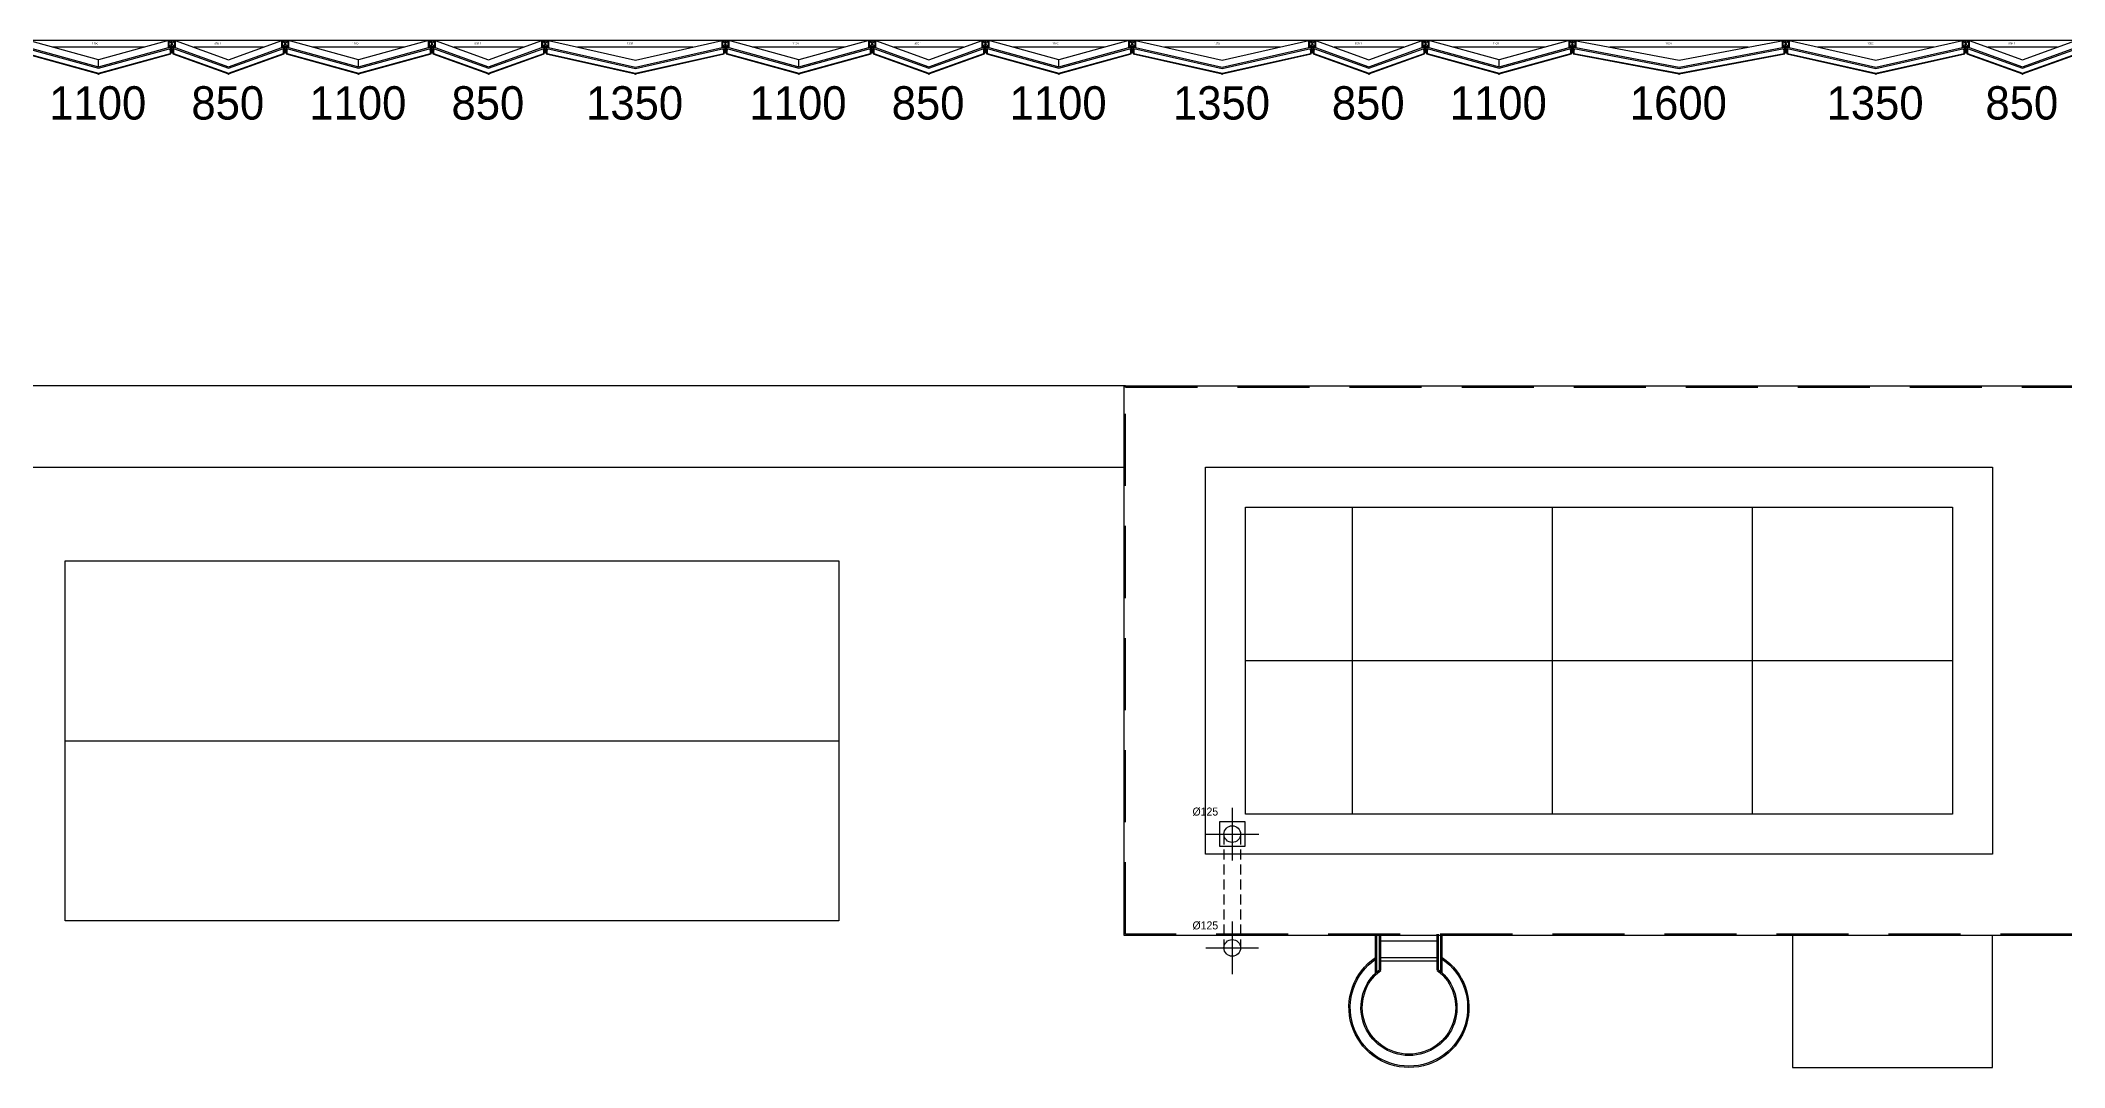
# Model space of a CAD drawing. Header units: millimetres. Extents: x -95754 to 183257, y 26770 to 150605.
# Drawn here: x 138069 to 153243, y 99305 to 107005 of the extents above; entities that cross this region are included whole.
import ezdxf
from ezdxf.enums import TextEntityAlignment as Align

# ---------------------------------------------------------------- set-up
doc = ezdxf.new("R2010")
doc.units = ezdxf.units.MM
doc.header["$LTSCALE"] = 300
doc.set_wipeout_variables(frame=1)
doc.linetypes.add('HID', pattern=[2.8, 1.8, -1])
doc.linetypes.add('HIDDEN', pattern=[0.375, 0.25, -0.125])
for name, color, linetype in [('6FIN', 6, 'Continuous'), ('A-ELE', 7, 'Continuous'), ('A-ETC-LADDER', 8, 'Continuous'), ('A-HAT', 251, 'Continuous'), ('A-SYM', 7, 'Continuous'), ('A-배수계획-2', 9, 'HIDDEN'), ('A-지붕바닥', 253, 'Continuous'), ('A-하지철물', 55, 'Continuous'), ('alucobond', 4, 'Continuous'), ('mold', 4, 'Continuous'), ('SHEET', 6, 'Continuous'), ('우수계획', 7, 'Continuous')]:
    doc.layers.add(name, color=color, linetype=linetype)
doc.layers.add('NOPLOT', color=191, linetype='Continuous', plot=False)
doc.styles.add('Gtx', font='')
doc.styles.get('Gtx').set_extended_font_data('Dotum')

# ---------------------------------------------------------------- blocks, each defined once
blk = doc.blocks.new('EX-850-1')
at = {"layer": '6FIN', "elevation": 0}
for points in [[(3, 204), (47, 204, 0.414214), (50, 207), (50, 251, 0.414214), (47, 254), (3, 254, 0.414214), (0, 251), (0, 207, 0.414214)], [(897, 204), (853, 204, -0.414214), (850, 207), (850, 251, -0.414214), (853, 254), (897, 254, -0.414214), (900, 251), (900, 207, -0.414214)]]:
    blk.add_lwpolyline(points, format="xyb", close=True, dxfattribs=at)
at = {"layer": 'A-하지철물'}
for p, q in [((850, 254), (50, 254)), ((711, 204), (189, 204))]:
    blk.add_line(p, q, dxfattribs=at)
at = {"layer": 'A-하지철물', "elevation": 0}
for points in [[(50, 254), (450, 110), (850, 254)], [(50, 204), (50, 201), (450, 57), (850, 201), (850, 204)]]:
    blk.add_lwpolyline(points, dxfattribs=at)
at = {"layer": 'A-하지철물'}
blk.add_circle((450, 4), 4.07, dxfattribs=at)
at = {"layer": 'alucobond', "color": 251, "linetype": 'HID', "ltscale": 10}
for p, q in [((30, 185), (42, 185)), ((31, 182), (31, 188)), ((31, 187), (39, 187)), ((31, 184), (39, 184)), ((32, 181), (32, 189)), ((32, 189), (32, 189)), ((32, 181), (32, 181)), ((38, 183), (38, 187)), ((39, 183), (39, 187)), ((870, 185), (858, 185)), ((861, 183), (861, 187)), ((869, 187), (861, 187)), ((869, 184), (861, 184)), ((862, 183), (862, 187)), ((867, 181), (867, 189)), ((868, 189), (867, 189)), ((868, 181), (867, 181)), ((869, 182), (869, 188))]:
    blk.add_line(p, q, dxfattribs=at)
at = {"layer": 'alucobond'}
for p, q in [((32, 195), (37, 195)), ((867, 195), (863, 195))]:
    blk.add_line(p, q, dxfattribs=at)
at = {"layer": 'alucobond', "color": 251, "linetype": 'HID', "ltscale": 10}
for points in [[(32, 189), (31, 188)], [(32, 181), (31, 182)], [(868, 189), (869, 188)], [(868, 181), (869, 182)]]:
    blk.add_lwpolyline(points, dxfattribs=at)
at = {"layer": 'alucobond', "elevation": 0}
for points in [[(32, 195), (32, 154), (450, 4), (867, 154), (867, 195)], [(37, 195), (37, 157), (450, 8), (863, 157), (863, 195)]]:
    blk.add_lwpolyline(points, dxfattribs=at)
at = {"layer": 'alucobond', "color": 251, "linetype": 'HID', "ltscale": 10, "elevation": 0}
blk.add_lwpolyline([(37, 195), (450, 47), (863, 195)], dxfattribs=at)
at = {"layer": 'alucobond', "color": 251, "linetype": 'HID', "ltscale": 10}
for points in [[(39, 187, -0.666667), (39, 184, -1.5)], [(861, 187, 0.666667), (861, 184, 1.5)]]:
    blk.add_lwpolyline(points, format="xyb", dxfattribs=at)
for centre, start, end in [((39, 187), 0, 180), ((39, 183), 180, 0), ((861, 187), 0, 180), ((861, 183), 180, 0)]:
    blk.add_arc(centre, 0.75, start, end, dxfattribs=at)
at = {"layer": 'mold', "color": 4}
for points in [[(25, 204), (25, 203)], [(875, 204), (875, 203)]]:
    blk.add_lwpolyline(points, dxfattribs=at)
at = {"layer": 'NOPLOT'}
for p, q in [((3, 254), (0, 254)), ((0, 254), (0, 251)), ((0, 207), (0, 204)), ((3, 204), (0, 204)), ((25, 160), (25, 254)), ((47, 254), (50, 254)), ((47, 204), (50, 204)), ((50, 254), (50, 251)), ((50, 207), (50, 204)), ((853, 254), (850, 254)), ((850, 254), (850, 251)), ((850, 207), (850, 204)), ((853, 204), (850, 204)), ((875, 160), (875, 254)), ((897, 254), (900, 254)), ((897, 204), (900, 204)), ((900, 254), (900, 251)), ((900, 207), (900, 204))]:
    blk.add_line(p, q, dxfattribs=at)
at = {"layer": 'SHEET', "color": 8}
for p, q in [((47, 251), (3, 207)), ((3, 251), (47, 207)), ((853, 251), (897, 207)), ((897, 251), (853, 207))]:
    blk.add_line(p, q, dxfattribs=at)
at = {"layer": 'SHEET', "color": 8, "elevation": 0}
for points in [[(3, 207), (47, 207), (47, 251), (3, 251)], [(897, 207), (853, 207), (853, 251), (897, 251)]]:
    blk.add_lwpolyline(points, close=True, dxfattribs=at)
at = {"layer": 'NOPLOT', "linetype": 'HID', "style": 'Gtx'}
blk.add_text('850-1', height=15, dxfattribs=at).set_placement((344, 224))
blk = doc.blocks.new('EX-1350')
at = {"layer": '6FIN', "elevation": 0}
for points in [[(3, 204), (47, 204, 0.414214), (50, 207), (50, 251, 0.414214), (47, 254), (3, 254, 0.414214), (0, 251), (0, 207, 0.414214)], [(1397, 204), (1353, 204, -0.414214), (1350, 207), (1350, 251, -0.414214), (1353, 254), (1397, 254, -0.414214), (1400, 251), (1400, 207, -0.414214)]]:
    blk.add_lwpolyline(points, format="xyb", close=True, dxfattribs=at)
at = {"layer": 'A-하지철물'}
for p, q in [((1350, 254), (50, 254)), ((1134, 204), (266, 204))]:
    blk.add_line(p, q, dxfattribs=at)
at = {"layer": 'A-하지철물', "elevation": 0}
for points in [[(50, 254), (50, 201), (700, 55), (1350, 201), (1350, 254)], [(50, 253), (700, 107), (1350, 253)]]:
    blk.add_lwpolyline(points, dxfattribs=at)
at = {"layer": 'A-하지철물'}
blk.add_circle((700, 4), 4.07, dxfattribs=at)
at = {"layer": 'alucobond', "color": 251, "linetype": 'HID', "ltscale": 10}
for p, q in [((30, 185), (42, 185)), ((31, 182), (31, 188)), ((31, 187), (39, 187)), ((31, 184), (39, 184)), ((32, 181), (32, 189)), ((32, 189), (32, 189)), ((32, 181), (32, 181)), ((38, 183), (38, 187)), ((39, 183), (39, 187)), ((1370, 185), (1358, 185)), ((1361, 183), (1361, 187)), ((1369, 187), (1361, 187)), ((1369, 184), (1361, 184)), ((1362, 183), (1362, 187)), ((1367, 181), (1367, 189)), ((1368, 189), (1367, 189)), ((1368, 181), (1367, 181)), ((1369, 182), (1369, 188))]:
    blk.add_line(p, q, dxfattribs=at)
at = {"layer": 'alucobond'}
for p, q in [((32, 195), (37, 195)), ((1367, 195), (1363, 195))]:
    blk.add_line(p, q, dxfattribs=at)
at = {"layer": 'alucobond', "color": 251, "linetype": 'HID', "ltscale": 10, "elevation": 0}
for points in [[(32, 189), (31, 188)], [(32, 181), (31, 182)], [(37, 194), (700, 45), (1363, 194)], [(1368, 189), (1369, 188)], [(1368, 181), (1369, 182)]]:
    blk.add_lwpolyline(points, dxfattribs=at)
at = {"layer": 'alucobond', "elevation": 0}
for points in [[(32, 195), (32, 154), (700, 4), (1367, 154), (1367, 195)], [(37, 195), (37, 157), (700, 8), (1363, 157), (1363, 195)]]:
    blk.add_lwpolyline(points, dxfattribs=at)
at = {"layer": 'alucobond', "color": 251, "linetype": 'HID', "ltscale": 10, "elevation": 0}
for points in [[(39, 187, -0.666667), (39, 184, -1.5)], [(1361, 187, 0.666667), (1361, 184, 1.5)]]:
    blk.add_lwpolyline(points, format="xyb", dxfattribs=at)
at = {"layer": 'alucobond', "color": 251, "linetype": 'HID', "ltscale": 10}
for centre, start, end in [((39, 187), 0, 180), ((39, 183), 180, 0), ((1361, 187), 0, 180), ((1361, 183), 180, 0)]:
    blk.add_arc(centre, 0.75, start, end, dxfattribs=at)
at = {"layer": 'mold', "color": 4, "elevation": 0}
for points in [[(25, 204), (25, 203)], [(1375, 204), (1375, 203)]]:
    blk.add_lwpolyline(points, dxfattribs=at)
at = {"layer": 'NOPLOT'}
for p, q in [((3, 254), (0, 254)), ((0, 254), (0, 251)), ((0, 207), (0, 204)), ((3, 204), (0, 204)), ((25, 160), (25, 254)), ((47, 254), (50, 254)), ((47, 204), (50, 204)), ((50, 254), (50, 251)), ((50, 207), (50, 204)), ((1353, 254), (1350, 254)), ((1350, 254), (1350, 251)), ((1350, 207), (1350, 204)), ((1353, 204), (1350, 204)), ((1375, 160), (1375, 254)), ((1397, 254), (1400, 254)), ((1397, 204), (1400, 204)), ((1400, 254), (1400, 251)), ((1400, 207), (1400, 204))]:
    blk.add_line(p, q, dxfattribs=at)
at = {"layer": 'SHEET', "color": 8}
for p, q in [((47, 251), (3, 207)), ((3, 251), (47, 207)), ((1353, 251), (1397, 207)), ((1397, 251), (1353, 207))]:
    blk.add_line(p, q, dxfattribs=at)
at = {"layer": 'SHEET', "color": 8, "elevation": 0}
for points in [[(3, 207), (47, 207), (47, 251), (3, 251)], [(1397, 207), (1353, 207), (1353, 251), (1397, 251)]]:
    blk.add_lwpolyline(points, close=True, dxfattribs=at)
at = {"layer": 'NOPLOT', "linetype": 'HID', "style": 'Gtx'}
blk.add_text('1350', height=15, dxfattribs=at).set_placement((637, 224))
blk = doc.blocks.new('EX-1600')
at = {"layer": '6FIN', "elevation": 0}
for points in [[(3, 204), (47, 204, 0.414214), (50, 207), (50, 251, 0.414214), (47, 254), (3, 254, 0.414214), (0, 251), (0, 207, 0.414214)], [(1647, 204), (1603, 204, -0.414214), (1600, 207), (1600, 251, -0.414214), (1603, 254), (1647, 254, -0.414214), (1650, 251), (1650, 207, -0.414214)]]:
    blk.add_lwpolyline(points, format="xyb", close=True, dxfattribs=at)
at = {"layer": 'A-하지철물'}
for p, q in [((1600, 254), (50, 254)), ((1344, 204), (306, 204))]:
    blk.add_line(p, q, dxfattribs=at)
at = {"layer": 'A-하지철물', "elevation": 0}
for points in [[(42, 254), (825, 106), (1608, 254)], [(50, 204), (50, 202), (825, 55), (1600, 202), (1600, 204)]]:
    blk.add_lwpolyline(points, dxfattribs=at)
at = {"layer": 'A-하지철물'}
blk.add_circle((825, 4), 4.07, dxfattribs=at)
at = {"layer": 'alucobond', "color": 251, "linetype": 'HID', "ltscale": 10}
for p, q in [((30, 185), (42, 185)), ((31, 182), (31, 188)), ((31, 187), (39, 187)), ((31, 184), (39, 184)), ((32, 181), (32, 189)), ((32, 189), (32, 189)), ((32, 181), (32, 181)), ((38, 183), (38, 187)), ((39, 183), (39, 187)), ((1620, 185), (1608, 185)), ((1611, 183), (1611, 187)), ((1619, 187), (1611, 187)), ((1619, 184), (1611, 184)), ((1612, 183), (1612, 187)), ((1617, 181), (1617, 189)), ((1618, 189), (1617, 189)), ((1618, 181), (1617, 181)), ((1619, 182), (1619, 188))]:
    blk.add_line(p, q, dxfattribs=at)
at = {"layer": 'alucobond'}
for p, q in [((32, 195), (37, 195)), ((1617, 195), (1613, 195))]:
    blk.add_line(p, q, dxfattribs=at)
at = {"layer": 'alucobond', "color": 251, "linetype": 'HID', "ltscale": 10}
for points in [[(32, 189), (31, 188)], [(32, 181), (31, 182)]]:
    blk.add_lwpolyline(points, dxfattribs=at)
at = {"layer": 'alucobond', "elevation": 0}
for points in [[(32, 195), (32, 154), (825, 4), (1617, 154), (1617, 195)], [(37, 195), (37, 157), (825, 8), (1613, 157), (1613, 195)]]:
    blk.add_lwpolyline(points, dxfattribs=at)
at = {"layer": 'alucobond', "color": 251, "linetype": 'HID', "ltscale": 10, "elevation": 0}
for points in [[(37, 194), (825, 45), (1613, 194)], [(1618, 189), (1619, 188)], [(1618, 181), (1619, 182)]]:
    blk.add_lwpolyline(points, dxfattribs=at)
at = {"layer": 'alucobond', "color": 251, "linetype": 'HID', "ltscale": 10}
blk.add_lwpolyline([(39, 187, -0.666667), (39, 184, -1.5)], format="xyb", dxfattribs=at)
at = {"layer": 'alucobond', "color": 251, "linetype": 'HID', "ltscale": 10, "elevation": 0}
blk.add_lwpolyline([(1611, 187, 0.666667), (1611, 184, 1.5)], format="xyb", dxfattribs=at)
at = {"layer": 'alucobond', "color": 251, "linetype": 'HID', "ltscale": 10}
for centre, start, end in [((39, 187), 0, 180), ((39, 183), 180, 0), ((1611, 187), 0, 180), ((1611, 183), 180, 0)]:
    blk.add_arc(centre, 0.75, start, end, dxfattribs=at)
at = {"layer": 'mold', "color": 4}
blk.add_lwpolyline([(25, 204), (25, 203)], dxfattribs=at)
at = {"layer": 'mold', "color": 4, "elevation": 0}
blk.add_lwpolyline([(1625, 204), (1625, 203)], dxfattribs=at)
at = {"layer": 'NOPLOT'}
for p, q in [((3, 254), (0, 254)), ((0, 254), (0, 251)), ((0, 207), (0, 204)), ((3, 204), (0, 204)), ((25, 160), (25, 254)), ((47, 254), (50, 254)), ((47, 204), (50, 204)), ((50, 254), (50, 251)), ((50, 207), (50, 204)), ((1603, 254), (1600, 254)), ((1600, 254), (1600, 251)), ((1600, 207), (1600, 204)), ((1603, 204), (1600, 204)), ((1625, 160), (1625, 254)), ((1647, 254), (1650, 254)), ((1647, 204), (1650, 204)), ((1650, 254), (1650, 251)), ((1650, 207), (1650, 204))]:
    blk.add_line(p, q, dxfattribs=at)
at = {"layer": 'SHEET', "color": 8}
for p, q in [((47, 251), (3, 207)), ((3, 251), (47, 207)), ((1603, 251), (1647, 207)), ((1647, 251), (1603, 207))]:
    blk.add_line(p, q, dxfattribs=at)
at = {"layer": 'SHEET', "color": 8, "elevation": 0}
for points in [[(3, 207), (47, 207), (47, 251), (3, 251)], [(1647, 207), (1603, 207), (1603, 251), (1647, 251)]]:
    blk.add_lwpolyline(points, close=True, dxfattribs=at)
at = {"layer": 'NOPLOT', "linetype": 'HID', "style": 'Gtx'}
blk.add_text('1600', height=15, dxfattribs=at).set_placement((722, 224))
blk = doc.blocks.new('EX-1100')
at = {"layer": '6FIN', "elevation": 0}
for points in [[(3, 204), (47, 204, 0.414214), (50, 207), (50, 251, 0.414214), (47, 254), (3, 254, 0.414214), (0, 251), (0, 207, 0.414214)], [(1147, 204), (1103, 204, -0.414214), (1100, 207), (1100, 251, -0.414214), (1103, 254), (1147, 254, -0.414214), (1150, 251), (1150, 207, -0.414214)]]:
    blk.add_lwpolyline(points, format="xyb", close=True, dxfattribs=at)
at = {"layer": 'A-하지철물'}
for p, q in [((1100, 254), (50, 254)), ((923, 204), (227, 204)), ((575, 56), (575, 108))]:
    blk.add_line(p, q, dxfattribs=at)
at = {"layer": 'A-하지철물', "elevation": 0}
blk.add_lwpolyline([(1100, 201), (1100, 253), (575, 108), (50, 253), (50, 201), (575, 56)], close=True, dxfattribs=at)
at = {"layer": 'A-하지철물'}
blk.add_circle((575, 4), 4.07, dxfattribs=at)
at = {"layer": 'alucobond', "color": 251, "linetype": 'HID', "ltscale": 10}
for p, q in [((30, 185), (42, 185)), ((31, 182), (31, 188)), ((31, 187), (39, 187)), ((31, 184), (39, 184)), ((32, 181), (32, 189)), ((32, 189), (32, 189)), ((32, 181), (32, 181)), ((38, 183), (38, 187)), ((39, 183), (39, 187)), ((1120, 185), (1108, 185)), ((1111, 183), (1111, 187)), ((1119, 187), (1111, 187)), ((1119, 184), (1111, 184)), ((1112, 183), (1112, 187)), ((1118, 181), (1118, 189)), ((1118, 189), (1118, 189)), ((1118, 181), (1118, 181)), ((1119, 182), (1119, 188))]:
    blk.add_line(p, q, dxfattribs=at)
at = {"layer": 'alucobond'}
for p, q in [((32, 195), (37, 195)), ((1118, 195), (1114, 195))]:
    blk.add_line(p, q, dxfattribs=at)
at = {"layer": 'alucobond', "color": 251, "linetype": 'HID', "ltscale": 10, "elevation": 0}
for points in [[(32, 189), (31, 188)], [(32, 181), (31, 182)], [(37, 194), (575, 46), (1114, 194)], [(1118, 189), (1119, 188)], [(1118, 181), (1119, 182)]]:
    blk.add_lwpolyline(points, dxfattribs=at)
at = {"layer": 'alucobond', "elevation": 0}
for points in [[(32, 195), (32, 154), (575, 4), (1118, 154), (1118, 195)], [(37, 195), (37, 157), (575, 8), (1114, 157), (1114, 195)], [(1114, 195), (1114, 157)]]:
    blk.add_lwpolyline(points, dxfattribs=at)
at = {"layer": 'alucobond', "color": 251, "linetype": 'HID', "ltscale": 10, "elevation": 0}
for points in [[(39, 187, -0.666667), (39, 184, -1.5)], [(1111, 187, 0.666667), (1111, 184, 1.5)]]:
    blk.add_lwpolyline(points, format="xyb", dxfattribs=at)
at = {"layer": 'alucobond', "color": 251, "linetype": 'HID', "ltscale": 10}
for centre, start, end in [((39, 187), 0, 180), ((39, 183), 180, 0), ((1111, 187), 0, 180), ((1111, 183), 180, 0)]:
    blk.add_arc(centre, 0.75, start, end, dxfattribs=at)
at = {"layer": 'mold', "color": 4, "elevation": 0}
for points in [[(25, 204), (25, 203)], [(1125, 204), (1125, 203)]]:
    blk.add_lwpolyline(points, dxfattribs=at)
at = {"layer": 'NOPLOT'}
for p, q in [((3, 254), (0, 254)), ((0, 254), (0, 251)), ((0, 207), (0, 204)), ((3, 204), (0, 204)), ((25, 160), (25, 254)), ((47, 254), (50, 254)), ((47, 204), (50, 204)), ((50, 254), (50, 251)), ((50, 207), (50, 204)), ((1103, 254), (1100, 254)), ((1100, 254), (1100, 251)), ((1100, 207), (1100, 204)), ((1103, 204), (1100, 204)), ((1125, 160), (1125, 254)), ((1147, 254), (1150, 254)), ((1147, 204), (1150, 204)), ((1150, 254), (1150, 251)), ((1150, 207), (1150, 204))]:
    blk.add_line(p, q, dxfattribs=at)
at = {"layer": 'SHEET', "color": 8}
for p, q in [((47, 251), (3, 207)), ((3, 251), (47, 207)), ((1103, 251), (1147, 207)), ((1147, 251), (1103, 207))]:
    blk.add_line(p, q, dxfattribs=at)
at = {"layer": 'SHEET', "color": 8, "elevation": 0}
for points in [[(3, 207), (47, 207), (47, 251), (3, 251)], [(1147, 207), (1103, 207), (1103, 251), (1147, 251)]]:
    blk.add_lwpolyline(points, close=True, dxfattribs=at)
at = {"layer": 'NOPLOT', "linetype": 'HID', "style": 'Gtx'}
blk.add_text('1100', height=15, dxfattribs=at).set_placement((527, 224))
blk = doc.blocks.new('LADDER')
at = {"color": 0}
for p, q in [((291, 500), (0, 500)), ((282, 490), (0, 490)), ((267, 472), (0, 472)), ((271, 462), (0, 462)), ((51, 462), (51, 38)), ((175, 462), (175, 38)), ((200, 462), (200, 38)), ((271, 38), (0, 38)), ((267, 28), (0, 28)), ((282, 10), (0, 10)), ((291, 0), (0, 0))]:
    blk.add_line(p, q, dxfattribs=at)
for radius, start, end in [(450, 213.749, 146.251), (440, 214.6235, 145.3765), (360, 218.0529, 141.9471), (350, 217.2597, 142.7403)]:
    blk.add_arc((550, 250), radius, start, end, dxfattribs=at)
blk = doc.blocks.new('A$C0b20c517')
at = {"layer": 'NOPLOT', "linetype": 'Continuous', "style": 'Gtx'}
for s, p in [('1100', (47144, 125)), ('850', (48119, 125)), ('1100', (49094, 125)), ('850', (50069, 125)), ('1350', (51169, 125)), ('1100', (52394, 125)), ('850', (53369, 125)), ('1100', (54344, 125)), ('1350', (55569, 125)), ('850', (56669, 125)), ('1100', (57644, 125)), ('1600', (58994, 125)), ('1350', (60469, 125)), ('850', (61569, 125))]:
    blk.add_text(s, height=250, dxfattribs=at).set_placement(p, align=Align.MIDDLE_CENTER)
blk = doc.blocks.new('A$Cacae0627')
at = {"layer": '우수계획', "color": 1}
for p, q in [((0, 528), (0, -528)), ((-528, 0), (528, 0))]:
    blk.add_line(p, q, dxfattribs=at)
at = {"layer": '우수계획', "color": 6, "lineweight": -3}
blk.add_lwpolyline([(-250, 250), (250, 250), (250, -250), (-250, -250)], close=True, dxfattribs=at)
blk.add_circle((0, 0), 167, dxfattribs=at)
blk = doc.blocks.new('A$C2f499a12')
at = {"layer": 'A-SYM', "xscale": 0.3749999999999939, "yscale": 0.3749999999999939, "zscale": 0.3749999999999939}
blk.add_blockref('A$Cacae0627', (308, 198), dxfattribs=at)
at = {"layer": 'NOPLOT', "style": 'Gtx'}
blk.add_text('Ø125', height=60, dxfattribs=at).set_placement((106, 367, 0), align=Align.MIDDLE)

msp = doc.modelspace()

# ---------------------------------------------------------------- hatches: boundary and pattern name
at = {"layer": 'A-지붕바닥', "transparency": 33554687}
h = msp.add_hatch(dxfattribs=at)
h.set_pattern_fill('1500X1500', color=256, angle=90, pattern_type=2)
h.set_pattern_definition([(90, (152403.6, 102355), (-1500, 9e-14), []), (180, (152403.6, 102355), (-2e-13, -1500), [])])
h.paths.add_polyline_path([(147103.573, 103505.018), (147103.573, 101205.018), (152403.572, 101205.018), (152403.572, 103505.018)])

# ---------------------------------------------------------------- linework, layer by layer
at = {"layer": 'A-ELE', "transparency": 33554687}
msp.add_line((146203.571, 104405.018), (146203.571, 104415.018), dxfattribs=at)
at = {"layer": 'A-ELE', "transparency": 33554687, "elevation": 0}
for points in [[(146193.571, 100295.018), (146193.571, 104415.018), (153313.571, 104415.018), (153313.571, 100295.018)], [(146803.569, 103805.018), (152703.572, 103805.018), (152703.572, 100905.018), (146803.569, 100905.018)]]:
    msp.add_lwpolyline(points, close=True, dxfattribs=at)
msp.add_lwpolyline([(151203.571, 100295.018), (151203.571, 99305.018), (152703.571, 99305.018), (152703.571, 100295.018)], dxfattribs=at)
at = {"layer": 'A-HAT', "ltscale": 10, "transparency": 33554687}
for p, q in [((146203.571, 104415.018), (123393.571, 104415.018)), ((123953.571, 103805.018), (146203.571, 103805.018))]:
    msp.add_line(p, q, dxfattribs=at)
at = {"layer": 'A-배수계획-2', "transparency": 33554687}
for p, q in [((146941.072, 101051.859), (146941.072, 100201.859)), ((147066.072, 101051.859), (147066.072, 100201.859))]:
    msp.add_line(p, q, dxfattribs=at)
at = {"layer": 'A-지붕바닥', "transparency": 33554687, "elevation": 0}
msp.add_lwpolyline([(147103.573, 103505.018), (152403.572, 103505.018), (152403.572, 101205.018), (147103.573, 101205.018)], close=True, dxfattribs=at)
at = {"layer": 'NOPLOT', "linetype": 'HID', "transparency": 33554687, "elevation": 0}
msp.add_lwpolyline([(146203.569, 104405.018), (153303.572, 104405.018), (153303.572, 100305.018), (146203.569, 100305.018)], close=True, dxfattribs=at)
at = {"layer": '우수계획', "color": 1, "transparency": 33554687}
for p, q in [((147003.572, 100399.776), (147003.572, 100003.943)), ((146805.655, 100201.859), (147201.488, 100201.859))]:
    msp.add_line(p, q, dxfattribs=at)
at = {"layer": '우수계획', "color": 6, "lineweight": -3, "transparency": 33554687}
msp.add_circle((147003.572, 100201.859), 62.5, dxfattribs=at)

# ---------------------------------------------------------------- block references
at = {"layer": 'A-ETC-LADDER', "transparency": 33554687, "xscale": -1.000000000000001, "rotation": 90}
msp.add_blockref('LADDER', (148578.573, 100305.018), dxfattribs=at)
at = {"layer": 'A-지붕바닥', "transparency": 33554687}
msp.add_blockref('A$C2f499a12', (146695.923, 100857.102), dxfattribs=at)
at = {"layer": 'A-하지철물', "transparency": 33554687}
for name, p in [('EX-1100', (137928.571, 106750.945)), ('EX-850-1', (139028.571, 106750.945)), ('EX-1100', (139878.571, 106750.945)), ('EX-850-1', (140978.571, 106750.945)), ('EX-1350', (141828.571, 106750.945)), ('EX-1100', (143178.571, 106750.945)), ('EX-850-1', (144278.571, 106750.945)), ('EX-1100', (145128.571, 106750.945)), ('EX-1350', (146228.571, 106750.945)), ('EX-850-1', (147578.571, 106750.945)), ('EX-1100', (148428.571, 106750.945)), ('EX-1600', (149528.571, 106750.945)), ('EX-1350', (151128.571, 106750.945)), ('EX-850-1', (152478.571, 106750.945))]:
    msp.add_blockref(name, p, dxfattribs=at)
at = {"layer": 'NOPLOT', "transparency": 33554687}
msp.add_blockref('A$C0b20c517', (91354.047, 106412.038), dxfattribs=at)

# ---------------------------------------------------------------- texts
at = {"layer": 'NOPLOT', "transparency": 33554687, "style": 'Gtx'}
msp.add_text('Ø125', height=60, dxfattribs=at).set_placement((146801.839, 100370.61), align=Align.MIDDLE)

# ---------------------------------------------------------------- wipeouts: each hides what was drawn before it
at = {"ltscale": 10, "transparency": 33554687}
msp.add_wipeout([(138253.571, 103105.018), (144053.571, 103105.018), (144053.571, 100405.017), (138253.571, 100405.017)], dxfattribs=at).dxf.layer = 'A-HAT'

# ---------------------------------------------------------------- next in the draw order: linework, layer by layer
at = {"layer": 'A-HAT', "ltscale": 10, "transparency": 33554687}
msp.add_line((138253.571, 101755.018), (144053.571, 101755.018), dxfattribs=at)
at = {"layer": 'A-HAT', "ltscale": 10, "transparency": 33554687, "elevation": 0}
msp.add_lwpolyline([(138253.571, 103105.018), (144053.571, 103105.018), (144053.571, 100405.017), (138253.571, 100405.017)], close=True, dxfattribs=at)

doc.saveas('drawing.dxf')
